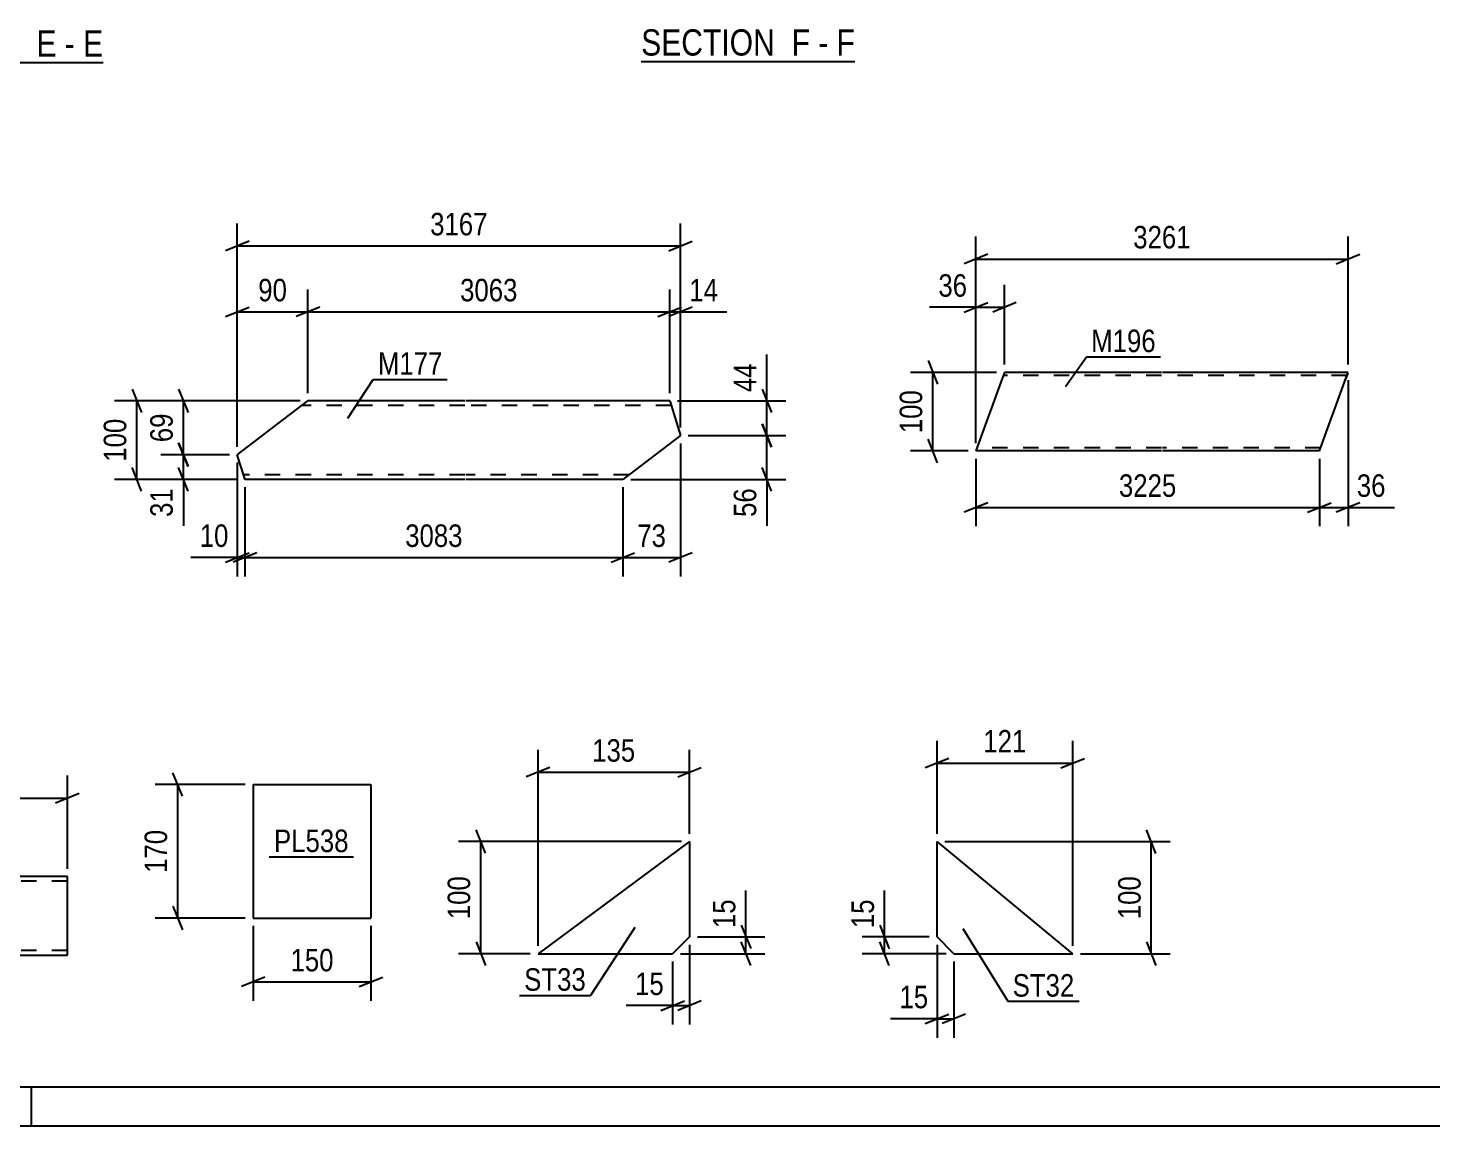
# Model space of a CAD drawing. Header units: millimetres. Extents: x 0 to 841, y 0 to 594.
# Drawn here: x 210.6 to 389.3, y 0 to 139.8 of the extents above; entities that cross this region are included whole.
import ezdxf

# ---------------------------------------------------------------- set-up
doc = ezdxf.new("R2010")
doc.units = ezdxf.units.MM
doc.linetypes.add('DXK_LINE_DOT2', pattern=[3.9198, 1.9599, -1.9599])
doc.styles.add('Arial Narrow', font='ARIALN.TTF', dxfattribs={"height": 0.2})

# ---------------------------------------------------------------- blocks, each defined once
blk = doc.blocks.new('Unknown-814521973-1135')
at = {"color": 5, "linetype": 'Continuous'}
for p, q in [((5, 5), (836, 5)), ((211, 0), (211, 5)), ((0, 0), (841, 0))]:
    blk.add_line(p, q, dxfattribs=at)
blk = doc.blocks.new('Unknown-814521973-15 - 6751')
at = {"color": 6, "linetype": 'Continuous'}
blk.add_line((192.47, 135.43), (220.12, 135.43), dxfattribs=at)
at = {"color": 0, "linetype": 'Continuous'}
for points in [[(210.58, 136.18), (210.58, 139.68), (192.47, 139.68), (192.47, 136.18)], [(214.19, 136.18), (214.19, 139.68), (211.63, 139.68), (211.63, 136.18)], [(216.51, 136.18), (216.51, 139.68), (215.24, 139.68), (215.24, 136.18)], [(220.12, 136.18), (220.12, 139.68), (217.56, 139.68), (217.56, 136.18)]]:
    blk.add_wipeout(points, dxfattribs=at)
at = {"color": 7, "linetype": 'Continuous', "style": 'Arial Narrow'}
for s, p in [('SECTION ', (192.47, 136.18)), ('E', (211.63, 136.18)), ('E', (217.56, 136.18)), ('-', (215.24, 136.18))]:
    blk.add_text(s, height=3.34, dxfattribs=at).set_placement(p)
blk = doc.blocks.new('Unknown-814521973-17 - 2369')
at = {"color": 6, "linetype": 'Continuous'}
blk.add_line((288.63, 135.57), (315.85, 135.57), dxfattribs=at)
at = {"color": 0, "linetype": 'Continuous'}
for points in [[(306.74, 136.32), (306.74, 139.82), (288.63, 139.82), (288.63, 136.32)], [(310.13, 136.32), (310.13, 139.82), (307.79, 139.82), (307.79, 136.32)], [(312.45, 136.32), (312.45, 139.82), (311.18, 139.82), (311.18, 136.32)], [(315.85, 136.32), (315.85, 139.82), (313.5, 139.82), (313.5, 136.32)]]:
    blk.add_wipeout(points, dxfattribs=at)
at = {"color": 7, "linetype": 'Continuous', "style": 'Arial Narrow'}
for s, p in [('SECTION ', (288.63, 136.32)), ('F', (307.79, 136.32)), ('F', (313.5, 136.32)), ('-', (311.18, 136.32))]:
    blk.add_text(s, height=3.34, dxfattribs=at).set_placement(p)
blk = doc.blocks.new('Part-814521973-2175 - 2161')
at = {"color": 2, "linetype": 'Continuous'}
for p, q in [((239.22, 43.48), (239.22, 26.48)), ((239.22, 43.48), (254.22, 43.48)), ((254.22, 43.48), (254.22, 26.48)), ((239.22, 26.48), (254.22, 26.48))]:
    blk.add_line(p, q, dxfattribs=at)
blk = doc.blocks.new('Part-814521973-1887 - 1871')
at = {"color": 2, "linetype": 'Continuous'}
for p, q in [((326.3, 24.07), (326.3, 36.21)), ((343.57, 21.93), (326.3, 36.21)), ((328.44, 21.93), (326.3, 24.07)), ((328.44, 21.93), (343.57, 21.93))]:
    blk.add_line(p, q, dxfattribs=at)
blk = doc.blocks.new('Part-814521973-1812 - 1796')
at = {"color": 2, "linetype": 'Continuous'}
for p, q in [((294.78, 36.22), (275.49, 21.93)), ((294.78, 36.22), (294.78, 24.08)), ((294.78, 24.08), (292.63, 21.93)), ((275.49, 21.93), (292.63, 21.93))]:
    blk.add_line(p, q, dxfattribs=at)
blk = doc.blocks.new('Part-814521973-5874 - 5868')
at = {"color": 2, "linetype": 'Continuous'}
for p, q in [((334.6, 95.17), (331.25, 85.97)), ((334.89, 95.97), (334.6, 95.17)), ((354.89, 95.97), (334.89, 95.97)), ((378.63, 95.97), (354.99, 95.97)), ((374.99, 85.97), (378.34, 95.17)), ((378.61, 95.91), (378.34, 95.17)), ((378.61, 95.91), (378.63, 95.97)), ((354.89, 85.97), (331.25, 85.97)), ((374.99, 85.97), (354.99, 85.97))]:
    blk.add_line(p, q, dxfattribs=at)
at = {"color": 7, "linetype": 'DXK_LINE_DOT2'}
for p, q in [((354.89, 95.57), (334.74, 95.57)), ((378.48, 95.57), (354.99, 95.57)), ((378.34, 95.17), (378.54, 95.74)), ((354.89, 86.37), (331.39, 86.37)), ((375.13, 86.37), (354.99, 86.37))]:
    blk.add_line(p, q, dxfattribs=at)
blk = doc.blocks.new('Part-814521973-5952 - 5946')
at = {"color": 2, "linetype": 'Continuous'}
for p, q in [((237.2, 85.48), (246.19, 92.34)), ((266.19, 92.34), (246.19, 92.34)), ((292.26, 92.34), (266.29, 92.34)), ((292.26, 92.34), (293.63, 87.93)), ((293.63, 87.93), (286.29, 82.34)), ((238.07, 82.69), (237.2, 85.48)), ((238.15, 82.43), (238.07, 82.69)), ((238.18, 82.34), (238.15, 82.43)), ((266.19, 82.34), (238.18, 82.34)), ((286.29, 82.34), (266.29, 82.34))]:
    blk.add_line(p, q, dxfattribs=at)
at = {"color": 7, "linetype": 'DXK_LINE_DOT2'}
for p, q in [((266.19, 91.74), (245.4, 91.74)), ((292.45, 91.74), (266.29, 91.74)), ((237.98, 82.98), (237.95, 83.08)), ((266.19, 82.94), (237.99, 82.94)), ((287.08, 82.94), (266.29, 82.94))]:
    blk.add_line(p, q, dxfattribs=at)
blk = doc.blocks.new('Part-814521973-6477 - 6473')
at = {"color": 2, "linetype": 'Continuous'}
for p, q in [((193.39, 21.86), (193.39, 31.76)), ((215.56, 31.76), (193.39, 31.76)), ((215.56, 22.96), (215.56, 31.76)), ((193.39, 21.86), (193.39, 21.76)), ((193.39, 21.76), (215.56, 21.76)), ((215.56, 21.76), (215.56, 22.96))]:
    blk.add_line(p, q, dxfattribs=at)
at = {"color": 7, "linetype": 'DXK_LINE_DOT2'}
for p, q in [((215.56, 31.16), (193.39, 31.16)), ((193.39, 22.36), (193.39, 22.41)), ((215.56, 22.36), (193.39, 22.36)), ((215.56, 22.41), (215.56, 22.73)), ((215.56, 22.36), (215.56, 22.41))]:
    blk.add_line(p, q, dxfattribs=at)
blk = doc.blocks.new('StraightDimension-814521973-2177 - 2161')
at = {"color": 7, "linetype": 'Continuous'}
for p, q in [((230.21, 41.98), (229.01, 44.98)), ((238.22, 43.48), (226.76, 43.48)), ((229.61, 26.48), (229.61, 43.48)), ((229.01, 27.98), (230.21, 24.98)), ((238.22, 26.48), (226.76, 26.48))]:
    blk.add_line(p, q, dxfattribs=at)
at = {"color": 0}
blk.add_wipeout([(228.86, 38.32), (224.66, 38.32), (224.66, 31.63), (228.86, 31.63)], dxfattribs=at)
at = {"color": 3, "style": 'Arial Narrow'}
blk.add_text('170', height=2.863, rotation=90.0002, dxfattribs=at).set_placement((228.26, 32.23))
blk = doc.blocks.new('StraightDimension-814521973-2188 - 2161')
at = {"color": 7, "linetype": 'Continuous'}
for p, q in [((239.22, 25.48), (239.22, 15.94)), ((254.22, 25.48), (254.22, 15.94)), ((240.72, 18.94), (237.72, 17.74)), ((239.22, 18.34), (254.22, 18.34)), ((252.72, 17.74), (255.72, 18.94))]:
    blk.add_line(p, q, dxfattribs=at)
at = {"color": 0}
blk.add_wipeout([(250.06, 19.09), (250.06, 23.29), (243.38, 23.29), (243.38, 19.09)], dxfattribs=at)
at = {"color": 3, "style": 'Arial Narrow'}
blk.add_text('150', height=2.863, dxfattribs=at).set_placement((243.98, 19.69))
blk = doc.blocks.new('StraightDimension-814521973-1889 - 1871')
at = {"color": 7, "linetype": 'Continuous'}
for p, q in [((326.3, 23.07), (326.3, 11.24)), ((328.44, 20.93), (328.44, 11.24)), ((324.8, 13.04), (327.8, 14.24)), ((326.3, 13.64), (328.44, 13.64)), ((329.94, 14.24), (326.94, 13.04))]:
    blk.add_line(p, q, dxfattribs=at)
at = {"color": 0}
blk.add_wipeout([(325.77, 14.39), (325.77, 18.59), (320.92, 18.59), (320.92, 14.39)], dxfattribs=at)
at = {"color": 7, "linetype": 'Continuous'}
blk.add_line((326.3, 13.64), (320.39, 13.64), dxfattribs=at)
blk.add_line((326.3, 13.64), (320.39, 13.64), dxfattribs=at)
at = {"color": 3, "style": 'Arial Narrow'}
blk.add_text('15', height=2.863, dxfattribs=at).set_placement((321.52, 14.99))
blk = doc.blocks.new('StraightDimension-814521973-1911 - 1871')
at = {"color": 7, "linetype": 'Continuous'}
for p, q in [((319.02, 25.57), (320.22, 22.57)), ((325.3, 24.07), (316.77, 24.07)), ((320.22, 20.43), (319.02, 23.43)), ((319.62, 21.93), (319.62, 24.07)), ((327.44, 21.93), (316.77, 21.93))]:
    blk.add_line(p, q, dxfattribs=at)
at = {"color": 0}
blk.add_wipeout([(318.87, 29.45), (314.67, 29.45), (314.67, 24.59), (318.87, 24.59)], dxfattribs=at)
at = {"color": 7, "linetype": 'Continuous'}
blk.add_line((319.62, 24.07), (319.62, 29.97), dxfattribs=at)
blk.add_line((319.62, 24.07), (319.62, 29.97), dxfattribs=at)
at = {"color": 3, "style": 'Arial Narrow'}
blk.add_text('15', height=2.863, rotation=90.0002, dxfattribs=at).set_placement((318.27, 25.19))
blk = doc.blocks.new('StraightDimension-814521973-1901 - 1871')
at = {"color": 7, "linetype": 'Continuous'}
for p, q in [((326.3, 37.21), (326.3, 49.06)), ((343.57, 22.93), (343.57, 49.06)), ((327.8, 46.81), (324.8, 45.61)), ((342.07, 45.61), (345.07, 46.81)), ((326.3, 46.21), (343.57, 46.21))]:
    blk.add_line(p, q, dxfattribs=at)
at = {"color": 0}
blk.add_wipeout([(338.27, 46.96), (338.27, 51.16), (331.59, 51.16), (331.59, 46.96)], dxfattribs=at)
at = {"color": 3, "style": 'Arial Narrow'}
blk.add_text('121', height=2.863, dxfattribs=at).set_placement((332.19, 47.56))
blk = doc.blocks.new('StraightDimension-814521973-1922 - 1871')
at = {"color": 7, "linetype": 'Continuous'}
for p, q in [((354.17, 34.71), (352.97, 37.71)), ((327.3, 36.21), (355.97, 36.21)), ((353.57, 21.93), (353.57, 36.21)), ((352.97, 23.43), (354.17, 20.43)), ((344.57, 21.93), (355.97, 21.93))]:
    blk.add_line(p, q, dxfattribs=at)
at = {"color": 0}
blk.add_wipeout([(352.82, 32.41), (348.62, 32.41), (348.62, 25.73), (352.82, 25.73)], dxfattribs=at)
at = {"color": 3, "style": 'Arial Narrow'}
blk.add_text('100', height=2.863, rotation=90.0002, dxfattribs=at).set_placement((352.22, 26.33))
blk = doc.blocks.new('StraightDimension-814521973-1814 - 1796')
at = {"color": 7, "linetype": 'Continuous'}
for p, q in [((301.37, 25.58), (302.57, 22.58)), ((295.78, 24.08), (304.37, 24.08)), ((302.57, 20.43), (301.37, 23.43)), ((301.97, 21.93), (301.97, 24.08)), ((293.63, 21.93), (304.37, 21.93))]:
    blk.add_line(p, q, dxfattribs=at)
at = {"color": 0}
blk.add_wipeout([(301.22, 29.46), (297.02, 29.46), (297.02, 24.6), (301.22, 24.6)], dxfattribs=at)
at = {"color": 7, "linetype": 'Continuous'}
blk.add_line((301.97, 24.08), (301.97, 29.98), dxfattribs=at)
blk.add_line((301.97, 24.08), (301.97, 29.98), dxfattribs=at)
at = {"color": 3, "style": 'Arial Narrow'}
blk.add_text('15', height=2.863, rotation=90.0002, dxfattribs=at).set_placement((300.62, 25.2))
blk = doc.blocks.new('StraightDimension-814521973-1853 - 1796')
at = {"color": 7, "linetype": 'Continuous'}
for p, q in [((294.78, 23.08), (294.78, 12.92)), ((292.63, 20.93), (292.63, 12.92)), ((291.13, 14.72), (294.13, 15.92)), ((292.63, 15.32), (294.78, 15.32)), ((296.28, 15.92), (293.28, 14.72))]:
    blk.add_line(p, q, dxfattribs=at)
at = {"color": 0}
blk.add_wipeout([(292.11, 16.07), (292.11, 20.27), (287.25, 20.27), (287.25, 16.07)], dxfattribs=at)
at = {"color": 7, "linetype": 'Continuous'}
blk.add_line((292.63, 15.32), (286.73, 15.32), dxfattribs=at)
blk.add_line((292.63, 15.32), (286.73, 15.32), dxfattribs=at)
at = {"color": 3, "style": 'Arial Narrow'}
blk.add_text('15', height=2.863, dxfattribs=at).set_placement((287.85, 16.67))
blk = doc.blocks.new('StraightDimension-814521973-1829 - 1796')
at = {"color": 7, "linetype": 'Continuous'}
for p, q in [((268.8, 34.72), (267.6, 37.72)), ((293.78, 36.22), (265.35, 36.22)), ((268.2, 21.93), (268.2, 36.22)), ((267.6, 23.43), (268.8, 20.43)), ((274.49, 21.93), (265.35, 21.93))]:
    blk.add_line(p, q, dxfattribs=at)
at = {"color": 0}
blk.add_wipeout([(267.45, 32.42), (263.25, 32.42), (263.25, 25.73), (267.45, 25.73)], dxfattribs=at)
at = {"color": 3, "style": 'Arial Narrow'}
blk.add_text('100', height=2.863, rotation=90.0002, dxfattribs=at).set_placement((266.85, 26.33))
blk = doc.blocks.new('StraightDimension-814521973-1841 - 1796')
at = {"color": 7, "linetype": 'Continuous'}
for p, q in [((275.49, 22.93), (275.49, 47.89)), ((294.78, 37.22), (294.78, 47.89)), ((276.99, 45.64), (273.99, 44.44)), ((275.49, 45.04), (294.78, 45.04)), ((293.28, 44.44), (296.28, 45.64))]:
    blk.add_line(p, q, dxfattribs=at)
at = {"color": 0}
blk.add_wipeout([(288.47, 45.79), (288.47, 49.99), (281.79, 49.99), (281.79, 45.79)], dxfattribs=at)
at = {"color": 3, "style": 'Arial Narrow'}
blk.add_text('135', height=2.863, dxfattribs=at).set_placement((282.39, 46.39))
blk = doc.blocks.new('StraightDimension-814521973-5929 - 5868')
at = {"color": 7, "linetype": 'Continuous'}
for p, q in [((331.25, 84.97), (331.25, 76.37)), ((374.99, 84.97), (374.99, 76.37)), ((332.75, 79.37), (329.75, 78.17)), ((331.25, 78.77), (374.99, 78.77)), ((373.49, 78.17), (376.49, 79.37))]:
    blk.add_line(p, q, dxfattribs=at)
at = {"color": 0}
blk.add_wipeout([(357.37, 79.52), (357.37, 83.72), (348.86, 83.72), (348.86, 79.52)], dxfattribs=at)
at = {"color": 3, "style": 'Arial Narrow'}
blk.add_text('3225', height=2.863, dxfattribs=at).set_placement((349.46, 80.12))
blk = doc.blocks.new('StraightDimension-814521973-5917 - 5868')
at = {"color": 7, "linetype": 'Continuous'}
for p, q in [((378.63, 94.97), (378.63, 76.37)), ((374.99, 84.97), (374.99, 76.37)), ((373.49, 78.17), (376.49, 79.37)), ((374.99, 78.77), (378.63, 78.77)), ((380.13, 79.37), (377.13, 78.17))]:
    blk.add_line(p, q, dxfattribs=at)
at = {"color": 0}
blk.add_wipeout([(384.01, 79.52), (384.01, 83.72), (379.15, 83.72), (379.15, 79.52)], dxfattribs=at)
at = {"color": 7, "linetype": 'Continuous'}
blk.add_line((378.63, 78.77), (384.53, 78.77), dxfattribs=at)
blk.add_line((378.63, 78.77), (384.53, 78.77), dxfattribs=at)
at = {"color": 3, "style": 'Arial Narrow'}
blk.add_text('36', height=2.863, dxfattribs=at).set_placement((379.75, 80.12))
blk = doc.blocks.new('StraightDimension-814521973-11684 - 5868')
at = {"color": 7, "linetype": 'Continuous'}
for p, q in [((331.25, 86.97), (331.25, 113.26)), ((378.63, 96.97), (378.63, 113.26)), ((332.75, 111.01), (329.75, 109.81)), ((377.13, 109.81), (380.13, 111.01)), ((331.25, 110.41), (378.63, 110.41))]:
    blk.add_line(p, q, dxfattribs=at)
at = {"color": 0}
blk.add_wipeout([(359.19, 111.16), (359.19, 115.36), (350.68, 115.36), (350.68, 111.16)], dxfattribs=at)
at = {"color": 3, "style": 'Arial Narrow'}
blk.add_text('3261', height=2.863, dxfattribs=at).set_placement((351.28, 111.76))
blk = doc.blocks.new('StraightDimension-814521973-5877 - 5868')
at = {"color": 7, "linetype": 'Continuous'}
for p, q in [((325.16, 97.47), (326.36, 94.47)), ((333.89, 95.97), (322.91, 95.97)), ((325.76, 85.97), (325.76, 95.97)), ((330.25, 85.97), (322.91, 85.97)), ((326.36, 84.47), (325.16, 87.47))]:
    blk.add_line(p, q, dxfattribs=at)
at = {"color": 0}
blk.add_wipeout([(325.01, 94.32), (320.81, 94.32), (320.81, 87.63), (325.01, 87.63)], dxfattribs=at)
at = {"color": 3, "style": 'Arial Narrow'}
blk.add_text('100', height=2.863, rotation=90.0002, dxfattribs=at).set_placement((324.41, 88.23))
blk = doc.blocks.new('StraightDimension-814521973-5892 - 5868')
at = {"color": 7, "linetype": 'Continuous'}
for p, q in [((331.25, 86.97), (331.25, 107.11)), ((334.89, 96.97), (334.89, 107.11)), ((329.75, 103.66), (332.75, 104.86)), ((331.25, 104.26), (334.89, 104.26)), ((336.39, 104.86), (333.39, 103.66))]:
    blk.add_line(p, q, dxfattribs=at)
at = {"color": 0}
blk.add_wipeout([(330.72, 105.01), (330.72, 109.21), (325.87, 109.21), (325.87, 105.01)], dxfattribs=at)
at = {"color": 7, "linetype": 'Continuous'}
blk.add_line((331.25, 104.26), (325.34, 104.26), dxfattribs=at)
blk.add_line((331.25, 104.26), (325.34, 104.26), dxfattribs=at)
at = {"color": 3, "style": 'Arial Narrow'}
blk.add_text('36', height=2.863, dxfattribs=at).set_placement((326.47, 105.61))
blk = doc.blocks.new('StraightDimension-814521973-6008 - 5946')
at = {"color": 7, "linetype": 'Continuous'}
for p, q in [((237.2, 84.48), (237.2, 69.99)), ((238.18, 81.34), (238.18, 69.99)), ((235.7, 71.79), (238.7, 72.99)), ((239.68, 72.99), (236.68, 71.79)), ((237.2, 72.39), (238.18, 72.39))]:
    blk.add_line(p, q, dxfattribs=at)
at = {"color": 0}
blk.add_wipeout([(236.67, 73.14), (236.67, 77.34), (231.82, 77.34), (231.82, 73.14)], dxfattribs=at)
at = {"color": 7, "linetype": 'Continuous'}
blk.add_line((237.2, 72.39), (231.29, 72.39), dxfattribs=at)
blk.add_line((237.2, 72.39), (231.29, 72.39), dxfattribs=at)
at = {"color": 3, "style": 'Arial Narrow'}
blk.add_text('10', height=2.863, dxfattribs=at).set_placement((232.42, 73.74))
blk = doc.blocks.new('StraightDimension-814521973-5984 - 5946')
at = {"color": 7, "linetype": 'Continuous'}
for p, q in [((238.18, 81.34), (238.18, 69.99)), ((286.29, 81.34), (286.29, 69.99)), ((239.68, 72.99), (236.68, 71.79)), ((238.18, 72.39), (286.29, 72.39)), ((284.79, 71.79), (287.79, 72.99))]:
    blk.add_line(p, q, dxfattribs=at)
at = {"color": 0}
blk.add_wipeout([(266.49, 73.14), (266.49, 77.34), (257.98, 77.34), (257.98, 73.14)], dxfattribs=at)
at = {"color": 3, "style": 'Arial Narrow'}
blk.add_text('3083', height=2.863, dxfattribs=at).set_placement((258.58, 73.74))
blk = doc.blocks.new('StraightDimension-814521973-6043 - 5946')
at = {"color": 7, "linetype": 'Continuous'}
for p, q in [((246.19, 93.34), (246.19, 106.52)), ((292.26, 93.34), (292.26, 106.52)), ((247.69, 104.27), (244.69, 103.07)), ((290.76, 103.07), (293.76, 104.27)), ((246.19, 103.67), (292.26, 103.67))]:
    blk.add_line(p, q, dxfattribs=at)
at = {"color": 0}
blk.add_wipeout([(273.48, 104.42), (273.48, 108.62), (264.97, 108.62), (264.97, 104.42)], dxfattribs=at)
at = {"color": 3, "style": 'Arial Narrow'}
blk.add_text('3063', height=2.863, dxfattribs=at).set_placement((265.57, 105.02))
blk = doc.blocks.new('StraightDimension-814521973-5955 - 5946')
at = {"color": 7, "linetype": 'Continuous'}
for p, q in [((237.2, 86.48), (237.2, 114.92)), ((293.63, 88.93), (293.63, 114.92)), ((238.7, 112.67), (235.7, 111.47)), ((292.13, 111.47), (295.13, 112.67)), ((237.2, 112.07), (293.63, 112.07))]:
    blk.add_line(p, q, dxfattribs=at)
at = {"color": 0}
blk.add_wipeout([(269.67, 112.82), (269.67, 117.02), (261.16, 117.02), (261.16, 112.82)], dxfattribs=at)
at = {"color": 3, "style": 'Arial Narrow'}
blk.add_text('3167', height=2.863, dxfattribs=at).set_placement((261.76, 113.42))
blk = doc.blocks.new('StraightDimension-814521973-5966 - 5946')
at = {"color": 7, "linetype": 'Continuous'}
for p, q in [((293.63, 86.93), (293.63, 69.99)), ((286.29, 81.34), (286.29, 69.99)), ((284.79, 71.79), (287.79, 72.99)), ((286.29, 72.39), (293.63, 72.39)), ((295.13, 72.99), (292.13, 71.79))]:
    blk.add_line(p, q, dxfattribs=at)
at = {"color": 0}
blk.add_wipeout([(292.39, 73.14), (292.39, 77.34), (287.53, 77.34), (287.53, 73.14)], dxfattribs=at)
at = {"color": 3, "style": 'Arial Narrow'}
blk.add_text('73', height=2.863, dxfattribs=at).set_placement((288.13, 73.74))
blk = doc.blocks.new('StraightDimension-814521973-6026 - 5946')
at = {"color": 7, "linetype": 'Continuous'}
for p, q in [((292.26, 93.34), (292.26, 106.52)), ((293.63, 88.93), (293.63, 106.52)), ((290.76, 103.07), (293.76, 104.27)), ((295.13, 104.27), (292.13, 103.07)), ((292.26, 103.67), (293.63, 103.67))]:
    blk.add_line(p, q, dxfattribs=at)
at = {"color": 0}
blk.add_wipeout([(299.01, 104.42), (299.01, 108.62), (294.16, 108.62), (294.16, 104.42)], dxfattribs=at)
at = {"color": 7, "linetype": 'Continuous'}
blk.add_line((293.63, 103.67), (299.54, 103.67), dxfattribs=at)
blk.add_line((293.63, 103.67), (299.54, 103.67), dxfattribs=at)
at = {"color": 3, "style": 'Arial Narrow'}
blk.add_text('14', height=2.863, dxfattribs=at).set_placement((294.76, 105.02))
blk = doc.blocks.new('StraightDimension-814521973-6067 - 5946')
at = {"color": 7, "linetype": 'Continuous'}
for p, q in [((237.2, 86.48), (237.2, 106.52)), ((246.19, 93.34), (246.19, 106.52)), ((235.7, 103.07), (238.7, 104.27)), ((247.69, 104.27), (244.69, 103.07)), ((237.2, 103.67), (246.19, 103.67))]:
    blk.add_line(p, q, dxfattribs=at)
at = {"color": 0}
blk.add_wipeout([(244.12, 104.42), (244.12, 108.62), (239.27, 108.62), (239.27, 104.42)], dxfattribs=at)
at = {"color": 3, "style": 'Arial Narrow'}
blk.add_text('90', height=2.863, dxfattribs=at).set_placement((239.87, 105.02))
blk = doc.blocks.new('StraightDimension-814521973-6085 - 5946')
at = {"color": 7, "linetype": 'Continuous'}
for p, q in [((229.73, 86.98), (230.93, 83.98)), ((236.2, 85.48), (227.48, 85.48)), ((230.33, 82.34), (230.33, 85.48)), ((237.18, 82.34), (227.48, 82.34)), ((230.93, 80.84), (229.73, 83.84))]:
    blk.add_line(p, q, dxfattribs=at)
at = {"color": 0}
blk.add_wipeout([(229.58, 81.81), (225.38, 81.81), (225.38, 76.96), (229.58, 76.96)], dxfattribs=at)
at = {"color": 7, "linetype": 'Continuous'}
blk.add_line((230.33, 82.34), (230.33, 76.43), dxfattribs=at)
blk.add_line((230.33, 82.34), (230.33, 76.43), dxfattribs=at)
at = {"color": 3, "style": 'Arial Narrow'}
blk.add_text('31', height=2.863, rotation=90.0002, dxfattribs=at).set_placement((228.98, 77.56))
blk = doc.blocks.new('StraightDimension-814521973-6109 - 5946')
at = {"color": 7, "linetype": 'Continuous'}
for p, q in [((229.73, 93.84), (230.93, 90.84)), ((245.19, 92.34), (227.48, 92.34)), ((230.33, 85.48), (230.33, 92.34)), ((230.93, 83.98), (229.73, 86.98)), ((236.2, 85.48), (227.48, 85.48))]:
    blk.add_line(p, q, dxfattribs=at)
at = {"color": 0}
blk.add_wipeout([(229.58, 91.34), (225.38, 91.34), (225.38, 86.48), (229.58, 86.48)], dxfattribs=at)
at = {"color": 3, "style": 'Arial Narrow'}
blk.add_text('69', height=2.863, rotation=90.0002, dxfattribs=at).set_placement((228.98, 87.08))
blk = doc.blocks.new('StraightDimension-814521973-6134 - 5946')
at = {"color": 7, "linetype": 'Continuous'}
for p, q in [((304.03, 89.43), (305.23, 86.43)), ((294.63, 87.93), (307.03, 87.93)), ((304.63, 82.34), (304.63, 87.93)), ((287.29, 82.34), (307.03, 82.34)), ((305.23, 80.84), (304.03, 83.84))]:
    blk.add_line(p, q, dxfattribs=at)
at = {"color": 0}
blk.add_wipeout([(303.88, 81.81), (299.68, 81.81), (299.68, 76.96), (303.88, 76.96)], dxfattribs=at)
at = {"color": 7, "linetype": 'Continuous'}
blk.add_line((304.63, 82.34), (304.63, 76.43), dxfattribs=at)
blk.add_line((304.63, 82.34), (304.63, 76.43), dxfattribs=at)
at = {"color": 3, "style": 'Arial Narrow'}
blk.add_text('56', height=2.863, rotation=90.0002, dxfattribs=at).set_placement((303.28, 77.56))
blk = doc.blocks.new('StraightDimension-814521973-6158 - 5946')
at = {"color": 7, "linetype": 'Continuous'}
for p, q in [((304.03, 93.84), (305.23, 90.84)), ((293.26, 92.34), (307.03, 92.34)), ((304.63, 87.93), (304.63, 92.34)), ((305.23, 86.43), (304.03, 89.43)), ((294.63, 87.93), (307.03, 87.93))]:
    blk.add_line(p, q, dxfattribs=at)
at = {"color": 0}
blk.add_wipeout([(303.88, 97.72), (299.68, 97.72), (299.68, 92.86), (303.88, 92.86)], dxfattribs=at)
at = {"color": 7, "linetype": 'Continuous'}
blk.add_line((304.63, 92.34), (304.63, 98.24), dxfattribs=at)
blk.add_line((304.63, 92.34), (304.63, 98.24), dxfattribs=at)
at = {"color": 3, "style": 'Arial Narrow'}
blk.add_text('44', height=2.863, rotation=90.0002, dxfattribs=at).set_placement((303.28, 93.46))
blk = doc.blocks.new('StraightDimension-814521973-6183 - 5946')
at = {"color": 7, "linetype": 'Continuous'}
for p, q in [((223.81, 93.84), (225.01, 90.84)), ((245.19, 92.34), (221.56, 92.34)), ((224.41, 82.34), (224.41, 92.34)), ((237.18, 82.34), (221.56, 82.34)), ((225.01, 80.84), (223.81, 83.84))]:
    blk.add_line(p, q, dxfattribs=at)
at = {"color": 0}
blk.add_wipeout([(223.66, 90.68), (219.46, 90.68), (219.46, 83.99), (223.66, 83.99)], dxfattribs=at)
at = {"color": 3, "style": 'Arial Narrow'}
blk.add_text('100', height=2.863, rotation=90.0002, dxfattribs=at).set_placement((223.06, 84.59))
blk = doc.blocks.new('StraightDimension-814521973-6479 - 6473')
at = {"color": 7, "linetype": 'Continuous'}
for p, q in [((193.39, 32.76), (193.39, 44.61)), ((215.56, 32.76), (215.56, 44.61)), ((194.89, 42.36), (191.89, 41.16)), ((193.39, 41.76), (215.56, 41.76)), ((214.06, 41.16), (217.06, 42.36))]:
    blk.add_line(p, q, dxfattribs=at)
at = {"color": 0}
blk.add_wipeout([(207.82, 42.51), (207.82, 46.71), (201.13, 46.71), (201.13, 42.51)], dxfattribs=at)
at = {"color": 3, "style": 'Arial Narrow'}
blk.add_text('222', height=2.863, dxfattribs=at).set_placement((201.73, 43.11))
blk = doc.blocks.new('Mark-814521973-2173 - 2161')
at = {"color": 0}
blk.add_wipeout([(251.38, 34.87), (251.38, 37.87), (241.88, 37.87), (241.88, 34.87)], dxfattribs=at)
blk.add_wipeout([(251.38, 34.87), (251.38, 37.87), (241.88, 37.87), (241.88, 34.87)], dxfattribs=at)
at = {"color": 30, "linetype": 'Continuous'}
blk.add_line((241.28, 34.27), (251.98, 34.27), dxfattribs=at)
at = {"color": 3, "style": 'Arial Narrow'}
blk.add_text('PL538', height=2.863, dxfattribs=at).set_placement((241.88, 34.87))
blk = doc.blocks.new('Mark-814521973-1883 - 1871')
at = {"color": 0}
blk.add_wipeout([(343.79, 16.47), (343.79, 19.47), (335.93, 19.47), (335.93, 16.47)], dxfattribs=at)
blk.add_wipeout([(343.79, 16.47), (343.79, 19.47), (335.93, 19.47), (335.93, 16.47)], dxfattribs=at)
at = {"color": 30, "linetype": 'Continuous'}
for p, q in [((329.57, 25.15), (335.33, 15.87)), ((335.33, 15.87), (344.39, 15.87))]:
    blk.add_line(p, q, dxfattribs=at)
at = {"color": 3, "style": 'Arial Narrow'}
blk.add_text('ST32', height=2.863, dxfattribs=at).set_placement((335.93, 16.47))
blk = doc.blocks.new('Mark-814521973-1808 - 1796')
at = {"color": 0}
blk.add_wipeout([(281.58, 17.22), (281.58, 20.22), (273.73, 20.22), (273.73, 17.22)], dxfattribs=at)
blk.add_wipeout([(281.58, 17.22), (281.58, 20.22), (273.73, 20.22), (273.73, 17.22)], dxfattribs=at)
at = {"color": 30, "linetype": 'Continuous'}
for p in [(287.81, 25.28), (273.13, 16.62)]:
    blk.add_line(p, (282.18, 16.62), dxfattribs=at)
at = {"color": 3, "style": 'Arial Narrow'}
blk.add_text('ST33', height=2.863, dxfattribs=at).set_placement((273.73, 17.22))
blk = doc.blocks.new('Mark-814521973-5870 - 5868')
at = {"color": 0}
blk.add_wipeout([(354.16, 98.55), (354.16, 101.55), (345.93, 101.55), (345.93, 98.55)], dxfattribs=at)
blk.add_wipeout([(354.16, 98.55), (354.16, 101.55), (345.93, 101.55), (345.93, 98.55)], dxfattribs=at)
at = {"color": 30, "linetype": 'Continuous'}
for p, q in [((342.67, 94.17), (345.33, 97.95)), ((345.33, 97.95), (354.76, 97.95))]:
    blk.add_line(p, q, dxfattribs=at)
at = {"color": 3, "style": 'Arial Narrow'}
blk.add_text('M196', height=2.863, dxfattribs=at).set_placement((345.93, 98.55))
blk = doc.blocks.new('Mark-814521973-5948 - 5946')
at = {"color": 0}
blk.add_wipeout([(263.33, 95.68), (263.33, 98.68), (255.11, 98.68), (255.11, 95.68)], dxfattribs=at)
blk.add_wipeout([(263.33, 95.68), (263.33, 98.68), (255.11, 98.68), (255.11, 95.68)], dxfattribs=at)
at = {"color": 30, "linetype": 'Continuous'}
for p, q in [((251.28, 90.16), (254.51, 95.08)), ((254.51, 95.08), (263.93, 95.08))]:
    blk.add_line(p, q, dxfattribs=at)
at = {"color": 3, "style": 'Arial Narrow'}
blk.add_text('M177', height=2.863, dxfattribs=at).set_placement((255.11, 95.68))

msp = doc.modelspace()

# ---------------------------------------------------------------- block references
for name in ['Unknown-814521973-1135', 'Part-814521973-5874 - 5868', 'Part-814521973-5952 - 5946', 'Part-814521973-2175 - 2161', 'Part-814521973-1812 - 1796', 'Part-814521973-1887 - 1871', 'Part-814521973-6477 - 6473']:
    msp.add_blockref(name, (0, 0))

# ---------------------------------------------------------------- next in the draw order: block references
for name in ['Unknown-814521973-15 - 6751', 'Unknown-814521973-17 - 2369', 'StraightDimension-814521973-6043 - 5946', 'StraightDimension-814521973-6008 - 5946', 'StraightDimension-814521973-5929 - 5868', 'StraightDimension-814521973-6479 - 6473', 'StraightDimension-814521973-2177 - 2161', 'Mark-814521973-2173 - 2161', 'StraightDimension-814521973-1814 - 1796', 'StraightDimension-814521973-1889 - 1871']:
    msp.add_blockref(name, (0, 0))

# ---------------------------------------------------------------- next in the draw order: block references
for name in ['StraightDimension-814521973-5955 - 5946', 'StraightDimension-814521973-5917 - 5868', 'StraightDimension-814521973-5984 - 5946', 'StraightDimension-814521973-1911 - 1871', 'StraightDimension-814521973-2188 - 2161', 'StraightDimension-814521973-1853 - 1796']:
    msp.add_blockref(name, (0, 0))

# ---------------------------------------------------------------- next in the draw order: block references
for name in ['StraightDimension-814521973-11684 - 5868', 'StraightDimension-814521973-6067 - 5946', 'StraightDimension-814521973-6026 - 5946', 'Mark-814521973-5948 - 5946', 'StraightDimension-814521973-5966 - 5946', 'StraightDimension-814521973-1901 - 1871', 'StraightDimension-814521973-1829 - 1796']:
    msp.add_blockref(name, (0, 0))

# ---------------------------------------------------------------- next in the draw order: block references
for name in ['Mark-814521973-5870 - 5868', 'StraightDimension-814521973-5877 - 5868', 'StraightDimension-814521973-6134 - 5946', 'StraightDimension-814521973-6085 - 5946', 'StraightDimension-814521973-1841 - 1796', 'StraightDimension-814521973-1922 - 1871']:
    msp.add_blockref(name, (0, 0))

# ---------------------------------------------------------------- next in the draw order: block references
for name in ['StraightDimension-814521973-5892 - 5868', 'StraightDimension-814521973-6158 - 5946', 'StraightDimension-814521973-6109 - 5946', 'Mark-814521973-1808 - 1796', 'Mark-814521973-1883 - 1871']:
    msp.add_blockref(name, (0, 0))

# ---------------------------------------------------------------- next in the draw order: block references
msp.add_blockref('StraightDimension-814521973-6183 - 5946', (0, 0))

doc.saveas('drawing.dxf')
